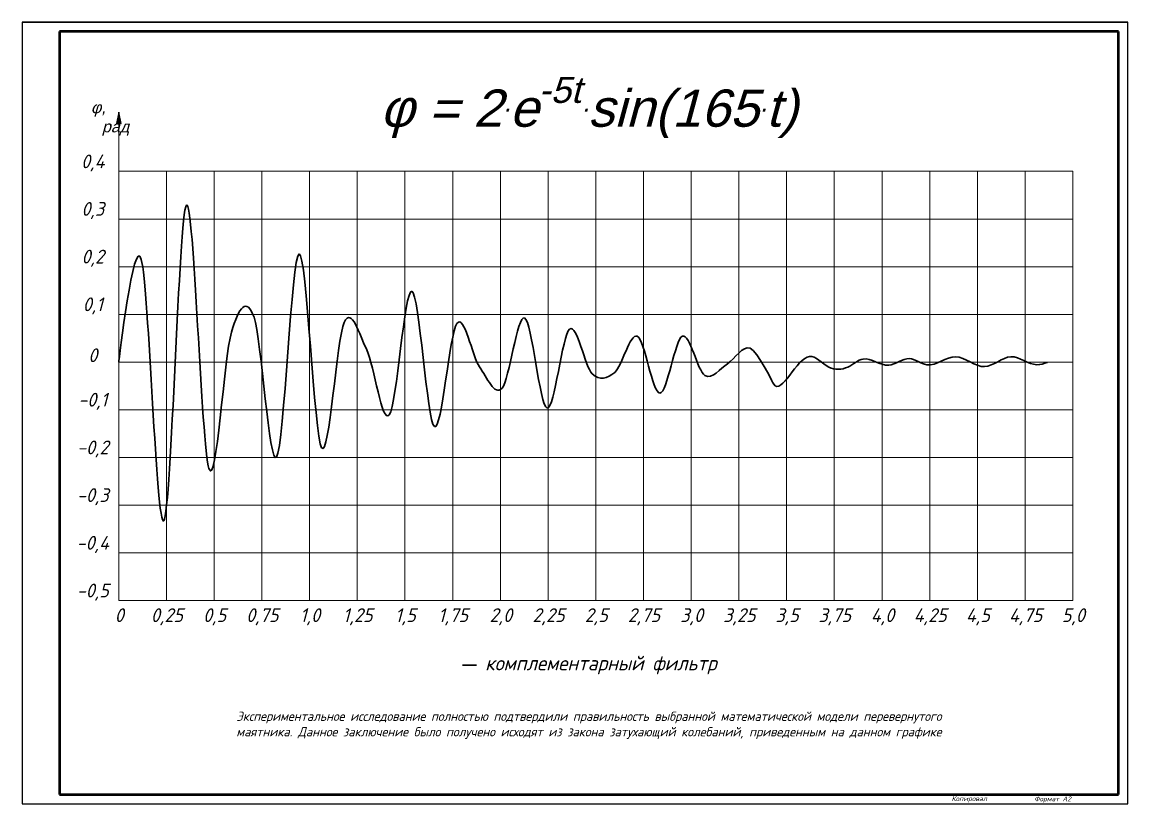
# Model space of a CAD drawing. Header units: inches. Extents: x -14 to 5184, y -66 to 1689.
# Drawn here: x 4590 to 5184, y -66 to 354 of the extents above; entities that cross this region are included whole.
import ezdxf

# ---------------------------------------------------------------- set-up
doc = ezdxf.new("R2010")
doc.units = ezdxf.units.IN
doc.header["$MEASUREMENT"] = 0
for name, color, linetype, lineweight in [('Видимые тонкие (ГОСТ)', 7, 'Continuous', 25), ('Видимый контур (ГОСТ)', 7, 'Continuous', 50), ('Текст', 7, 'Continuous', 15)]:
    doc.layers.add(name, color=color, linetype=linetype, lineweight=lineweight)
doc.styles.get("Standard").update_dxf_attribs({"font": 'gost_b.ttf', "oblique": 15})
doc.styles.add('Standart 3.0', font='gost_b.ttf', dxfattribs={"oblique": 15, "height": 3})

msp = doc.modelspace()

# ---------------------------------------------------------------- hatches: boundary and pattern name
at = {"layer": 'Видимые тонкие (ГОСТ)'}
h = msp.add_hatch(color=254, dxfattribs=at)
h.dxf.hatch_style = 1
h.paths.add_polyline_path([(4643.2044, 299.2514), (4641.9694, 299.2514), (4641.9694, 305.4264)])
h.paths.add_polyline_path([(4641.9694, 305.4264), (4641.9694, 299.2514), (4640.7344, 299.2514)])

# ---------------------------------------------------------------- linework, layer by layer
at = {"layer": 'Видимые тонкие (ГОСТ)', "transparency": 33554684}
for p, q in [((4590.0592, 353.7869), (5184.0592, 353.7869)), ((4590.0592, 353.7869), (5184.0592, 353.7869)), ((5184.0592, 353.7869), (4590.0592, 353.7869)), ((4590.0592, 353.7869), (4590.0592, -66.2131)), ((5184.0592, -66.2131), (5184.0592, 353.7869)), ((4590.0592, -66.2131), (5184.0592, -66.2131))]:
    msp.add_line(p, q, dxfattribs=at)
at = {"layer": 'Видимые тонкие (ГОСТ)', "color": 254}
for p, q in [((4641.9694, 305.4264), (4640.7344, 299.2514)), ((4643.2044, 299.2514), (4641.9694, 305.4264)), ((4640.7344, 299.2514), (4643.2044, 299.2514))]:
    msp.add_line(p, q, dxfattribs=at)
at = {"layer": 'Видимые тонкие (ГОСТ)', "color": 254, "lineweight": 18, "ltscale": 0.5}
for p, q in [((4641.9694, 273.6252), (4641.9694, 299.2514)), ((4641.9694, 288.0614), (4641.9694, 42.9889)), ((4641.9694, 247.9989), (4641.9694, 273.6252)), ((4641.9694, 119.8677), (4641.9694, 68.6152))]:
    msp.add_line(p, q, dxfattribs=at)
at = {"layer": 'Видимые тонкие (ГОСТ)', "color": 254, "lineweight": 18}
for points in [[(4641.9694, 42.9889), (4641.9694, 288.0614)], [(4641.9694, 273.6252), (5154.4944, 273.6252)], [(4667.5956, 42.9889), (4667.5956, 273.6252)], [(4693.2219, 42.9889), (4693.2219, 273.6252)], [(4718.8481, 42.9889), (4718.8481, 273.6252)], [(4744.4744, 42.9889), (4744.4744, 273.6252)], [(4770.1006, 42.9889), (4770.1006, 273.6252)], [(4795.7269, 42.9889), (4795.7269, 273.6252)], [(4821.3531, 42.9889), (4821.3531, 273.6252)], [(4821.3531, 42.9889), (4821.3531, 273.6252)], [(4846.9794, 42.9889), (4846.9794, 273.6252)], [(4846.9794, 42.9889), (4846.9794, 273.6252)], [(4872.6056, 42.9889), (4872.6056, 273.6252)], [(4872.6056, 42.9889), (4872.6056, 273.6252)], [(4898.2319, 42.9889), (4898.2319, 273.6252)], [(4923.8581, 42.9889), (4923.8581, 273.6252)], [(4949.4844, 42.9889), (4949.4844, 273.6252)], [(4975.1106, 42.9889), (4975.1106, 273.6252)], [(5000.7369, 42.9889), (5000.7369, 273.6252)], [(5026.3631, 42.9889), (5026.3631, 273.6252)], [(5051.9894, 42.9889), (5051.9894, 273.6252)], [(5077.6156, 42.9889), (5077.6156, 273.6252)], [(5103.2419, 42.9889), (5103.2419, 273.6252)], [(5128.8681, 42.9889), (5128.8681, 273.6252)], [(5154.4944, 42.9889), (5154.4944, 273.6252)], [(5154.4944, 42.9889), (5154.4944, 273.6252)], [(4641.9694, 247.9989), (5154.4944, 247.9989)], [(4693.2219, 42.9889), (4693.2219, 247.9989)], [(4718.8481, 42.9889), (4718.8481, 247.9989)], [(4744.4744, 42.9889), (4744.4744, 247.9989)], [(4770.1006, 42.9889), (4770.1006, 247.9989)], [(4795.7269, 42.9889), (4795.7269, 247.9989)], [(4898.2319, 42.9889), (4898.2319, 247.9989)], [(4923.8581, 42.9889), (4923.8581, 247.9989)], [(4949.4844, 42.9889), (4949.4844, 247.9989)], [(4975.1106, 42.9889), (4975.1106, 247.9989)], [(5000.7369, 42.9889), (5000.7369, 247.9989)], [(5026.3631, 42.9889), (5026.3631, 247.9989)], [(5051.9894, 42.9889), (5051.9894, 247.9989)], [(5077.6156, 42.9889), (5077.6156, 247.9989)], [(5103.2419, 42.9889), (5103.2419, 247.9989)], [(5128.8681, 42.9889), (5128.8681, 247.9989)], [(4641.9694, 222.3727), (5154.4944, 222.3727)], [(4641.9694, 222.3727), (5154.4944, 222.3727)], [(4641.9694, 222.3727), (5154.4944, 222.3727)], [(4641.9694, 196.7464), (5154.4944, 196.7464)], [(4641.9694, 171.1202), (5154.4944, 171.1202)], [(4641.9694, 145.4939), (5154.4944, 145.4939)], [(4641.9694, 119.8677), (5154.4944, 119.8677)], [(4641.9694, 119.8677), (5154.4944, 119.8677)], [(4641.9694, 94.2414), (5154.4944, 94.2414)], [(4641.9694, 68.6152), (5154.4944, 68.6152)], [(4641.9694, 68.6152), (5154.4944, 68.6152)], [(4641.9694, 42.9889), (5154.4944, 42.9889)], [(4641.9694, 42.9889), (5154.4944, 42.9889)], [(4641.9694, 42.9889), (5154.4944, 42.9889)]]:
    msp.add_lwpolyline(points, dxfattribs=at)
at = {"layer": 'Видимые тонкие (ГОСТ)', "color": 40, "lineweight": 30, "true_color": 0xf4b400}
for points in [[(4666.1918, 85.8764), (4670.2289, 90.7306), (4674.266, 250.7824), (4678.3031, 255.4549)], [(4678.3031, 255.4549), (4682.3401, 260.1273), (4686.3772, 125.2825), (4690.4143, 113.911)], [(4641.9694, 171.1202), (4641.9694, 171.1202), (4650.0435, 240.537), (4654.0806, 226.3297)], [(4654.0806, 226.3297), (4658.1177, 212.1224), (4662.1547, 81.0222), (4666.1918, 85.8764)], [(4726.748, 120.0742), (4730.7851, 125.745), (4734.8221, 228.4434), (4738.8592, 229.2725)], [(4738.8592, 229.2725), (4742.8963, 230.1017), (4746.9334, 131.186), (4750.9705, 125.0492)], [(4787.3042, 142.7845), (4791.3412, 148.0589), (4795.3783, 210.3411), (4799.4154, 209.2867)], [(4799.4154, 209.2867), (4803.4525, 208.2322), (4807.4895, 139.3471), (4811.5266, 136.458)], [(4702.5255, 187.226), (4706.5626, 200.7821), (4710.5997, 206.4395), (4714.6368, 195.2475)], [(4763.0817, 192.4515), (4767.1188, 201.2167), (4771.1558, 185.9182), (4775.1929, 177.6404)], [(4823.6379, 191.9525), (4827.6749, 197.3162), (4831.712, 174.4477), (4835.7491, 168.6403)], [(4847.8603, 157.1082), (4851.8974, 161.4812), (4855.9345, 196.6572), (4859.9716, 194.8787)], [(4714.6368, 195.2475), (4718.6738, 184.0555), (4722.7109, 114.4034), (4726.748, 120.0742)], [(4750.9705, 125.0492), (4755.0075, 118.9124), (4759.0446, 183.6864), (4763.0817, 192.4515)], [(4811.5266, 136.458), (4815.5637, 133.569), (4819.6008, 186.5887), (4823.6379, 191.9525)], [(4859.9716, 194.8787), (4864.0086, 193.1002), (4868.0457, 147.4361), (4872.0828, 146.437)], [(4884.194, 188.884), (4888.2311, 191.9498), (4892.2682, 168.7097), (4896.3053, 164.8318)], [(4690.4143, 113.911), (4694.4514, 102.5396), (4698.4884, 173.67), (4702.5255, 187.226)], [(4872.0828, 146.437), (4876.1199, 145.4379), (4880.1569, 185.8182), (4884.194, 188.884)], [(4908.4165, 165.6163), (4912.4536, 168.9783), (4916.4907, 186.8735), (4920.5277, 185.0037)], [(4920.5277, 185.0037), (4924.5648, 183.1339), (4928.6019, 154.3899), (4932.639, 154.3976)], [(4932.639, 154.3976), (4936.676, 154.4053), (4940.7131, 183.4606), (4944.7502, 185.05)], [(4944.7502, 185.05), (4948.7873, 186.6394), (4952.8243, 166.3947), (4956.8614, 163.9341)], [(4968.9727, 170.286), (4973.0097, 172.7241), (4977.0468, 180.2196), (4981.0839, 178.5625)], [(4981.0839, 178.5625), (4985.1209, 176.9055), (4993.1951, 160.3436), (4993.1951, 160.3436)], [(4775.1929, 177.6404), (4779.23, 169.3625), (4783.2671, 137.5102), (4787.3042, 142.7845)], [(4835.7491, 168.6403), (4839.7862, 162.8329), (4843.8232, 152.7351), (4847.8603, 157.1082)], [(4956.8614, 163.9341), (4960.8985, 161.4734), (4964.9356, 167.8479), (4968.9727, 170.286)], [(4896.3053, 164.8318), (4900.3423, 160.9539), (4904.3794, 162.2543), (4908.4165, 165.6163)]]:
    msp.add_open_spline(points, degree=3, dxfattribs=at)
at = {"layer": 'Видимые тонкие (ГОСТ)', "color": 40, "lineweight": 30, "ltscale": 0.5, "true_color": 0xf4b400}
msp.add_spline([(4993.1951, 160.3436), (4993.8318, 159.2211), (5013.1056, 174.2105), (5023.3605, 168.4702), (5033.6155, 168.4702), (5041.8194, 172.7754), (5055.5611, 169.4953), (5066.6364, 172.9804), (5076.071, 169.7003), (5091.5045, 174.0153), (5107.092, 168.6851), (5121.2438, 174.0153), (5135.1906, 169.7101), (5140.9333, 170.9402)], degree=3, dxfattribs=at)
at = {"layer": 'Видимый контур (ГОСТ)', "ltscale": 0.5}
msp.add_line((4610.0592, 348.7869), (4610.0592, -6.5465), dxfattribs=at)
at = {"layer": 'Видимый контур (ГОСТ)', "transparency": 33554684}
for p, q in [((4610.0592, 348.7869), (4610.0592, -61.2131)), ((5179.0592, 348.7869), (4610.0592, 348.7869)), ((5179.0592, -61.2131), (5179.0592, 348.7869)), ((4610.0592, -61.2131), (5179.0592, -61.2131))]:
    msp.add_line(p, q, dxfattribs=at)
at = {"layer": 'Видимый контур (ГОСТ)', "color": 40, "lineweight": 30, "true_color": 0xf4b400}
msp.add_lwpolyline([(4826.6541, 8.3718), (4834.0641, 8.3718)], dxfattribs=at)

# ---------------------------------------------------------------- texts
at = {"layer": 'Видимые тонкие (ГОСТ)', "ltscale": 0.5, "style": 'Standart 3.0'}
for s, width, heights, insert, char_height, attachment_point in [('\\A1;{\\fGOST type B|b0|i0|c204|p0;\\P\\fArial|b0|i0|c0|p0;\\H5.12821x;φ\\fArial|b0|i0|c204|p0; = 2\\fArial Unicode MS|b0|i0|c204|p0;\\H0.5x;∙\\fArial|b0|i0|c0|p0;\\H2x;e\\H0.7x;\\S-5t^ ;\\fArial Unicode MS|b0|i0|c204|p0;\\H0.71429x;∙\\fArial|b0|i0|c0|p0;\\H2x;sin(165\\fArial Unicode MS|b0|i0|c204|p0;\\H0.5x;∙\\fArial|b0|i0|c0|p0;\\H2x;t)}', 368.800512, [49.1245], (4894.5592, 311.206), 3.9, 5), ('{\\fGOST type B|b0|i0|c204|p0;Экспериментальное исследование полностью подтвердили правильность выбранной математической модели перевернутого маятника. Данное заключение было получено исходят из закона затухающий колебаний, приведенным на данном графике}', 406.817637, [24.1389], (4894.5592, -16.6226), 5, 2)]:
    msp.add_mtext_dynamic_manual_height_columns(s, width=width, gutter_width=15, heights=heights, dxfattribs=dict(at, insert=insert, char_height=char_height, attachment_point=attachment_point))
at = {"layer": 'Видимый контур (ГОСТ)', "lineweight": 30, "style": 'Standart 3.0'}
for s, insert, char_height, width, attachment_point in [('\\pxi-3,l4,qc,t4;{\\fArial|b0|i0|c0|p0;φ,^I\\fArial|b0|i0|c204|p0;рад}', (4641.8381, 292.7003), 6.175, 27.888243, 9), ('\\pxqc;0{\\fGOST type B|b0|i0|c204|p0;,}4', (4641.9694, 273.537), 7.41, 27.888243, 9), ('\\pxqc;{\\fGOST type B|b0|i0|c204|p0;0,3}', (4641.9694, 247.9989), 7.41, 27.888243, 9), ('\\pxqc;{\\fGOST type B|b0|i0|c204|p0;0,2}', (4641.9694, 222.3727), 7.41, 27.888243, 9), ('\\pxqc;{\\fGOST type B|b0|i0|c204|p0;0,1}', (4641.9694, 196.7464), 7.41, 27.888243, 9), ('\\pxqc;{\\fGOST type B|b0|i0|c204|p0;0}', (4641.9694, 171.1202), 7.41, 27.888243, 9), ('\\pxqc;-0,1', (4641.9694, 145.4939), 7.41, 27.888243, 9), ('\\pxqc;-0,2', (4641.9694, 119.8677), 7.41, 27.888243, 9), ('\\pxqc;-0,3', (4641.9694, 94.2414), 7.41, 27.888243, 9), ('\\pxqc;-0,4', (4641.9694, 68.6152), 7.41, 27.888243, 9), ('\\pxqc;-0,5', (4641.9694, 42.9889), 7.41, 27.888243, 9), ('\\pxqc;{\\fGOST type B|b0|i0|c204|p0;0}', (4642.2219, 38.8727), 7.41, 27.999449, 2), ('\\pxqc;{\\fGOST type B|b0|i0|c204|p0;0,25}', (4667.8481, 38.8727), 7.41, 27.999449, 2), ('\\pxqc;{\\fGOST type B|b0|i0|c204|p0;0,5}', (4693.4744, 38.8727), 7.41, 27.999449, 2), ('\\pxqc;{\\fGOST type B|b0|i0|c204|p0;0,75}', (4719.1006, 38.8727), 7.41, 27.999449, 2), ('\\pxqc;{\\fGOST type B|b0|i0|c204|p0;1,0}', (4744.7269, 38.8727), 7.41, 27.999449, 2), ('\\pxqc;{\\fGOST type B|b0|i0|c204|p0;1,25}', (4770.3531, 38.8727), 7.41, 27.999449, 2), ('\\pxqc;{\\fGOST type B|b0|i0|c204|p0;1,5}', (4795.9794, 38.8727), 7.41, 27.999449, 2), ('\\pxqc;{\\fGOST type B|b0|i0|c204|p0;1,75}', (4821.6056, 38.8727), 7.41, 27.999449, 2), ('\\pxqc;{\\fGOST type B|b0|i0|c204|p0;2,0}', (4847.2319, 38.8727), 7.41, 27.999449, 2), ('\\pxqc;{\\fGOST type B|b0|i0|c204|p0;2,25}', (4872.8581, 38.8727), 7.41, 27.999449, 2), ('\\pxqc;{\\fGOST type B|b0|i0|c204|p0;2,5}', (4898.4844, 38.8727), 7.41, 27.999449, 2), ('\\pxqc;{\\fGOST type B|b0|i0|c204|p0;2,75}', (4924.1106, 38.8727), 7.41, 27.999449, 2), ('\\pxqc;{\\fGOST type B|b0|i0|c204|p0;3,0}', (4949.7369, 38.8727), 7.41, 27.999449, 2), ('\\pxqc;{\\fGOST type B|b0|i0|c204|p0;3,25}', (4975.3631, 38.8727), 7.41, 27.999449, 2), ('\\pxqc;{\\fGOST type B|b0|i0|c204|p0;3,5}', (5000.9894, 38.8727), 7.41, 27.999449, 2), ('\\pxqc;{\\fGOST type B|b0|i0|c204|p0;3,75}', (5026.6156, 38.8727), 7.41, 27.999449, 2), ('\\pxqc;{\\fGOST type B|b0|i0|c204|p0;4,0}', (5052.2419, 38.8727), 7.41, 27.999449, 2), ('\\pxqc;{\\fGOST type B|b0|i0|c204|p0;4,25}', (5077.8681, 38.8727), 7.41, 27.999449, 2), ('\\pxqc;{\\fGOST type B|b0|i0|c204|p0;4,5}', (5103.4944, 38.8727), 7.41, 27.999449, 2), ('\\pxqc;{\\fGOST type B|b0|i0|c204|p0;4,75}', (5129.1206, 38.8727), 7.41, 27.999449, 2), ('\\pxqc;{\\fGOST type B|b0|i0|c204|p0;5,0}', (5154.7469, 38.8727), 7.41, 27.999449, 2)]:
    msp.add_mtext(s, dxfattribs=dict(at, insert=insert, char_height=char_height, width=width, attachment_point=attachment_point))
at = {"layer": 'Видимый контур (ГОСТ)', "lineweight": 30, "insert": (4834.0641, 8.3718), "char_height": 7.8, "attachment_point": 4, "style": 'Standart 3.0'}
msp.add_mtext('{\\fGOST type B|b0|i0|c204|p0; комплементарный фильтр}', dxfattribs=at)
at = {"layer": 'Текст', "color": 0, "transparency": 33554684, "char_height": 2.6, "attachment_point": 1}
for s, width, insert in [('{\\fGOST type B|b0|i0|c204|p0;Копировал}', 17, (5089.3304, -62.0878)), ('{\\fGOST type B|b0|i0|c204|p0;Формат А2}', 20, (5133.78, -62.22))]:
    msp.add_mtext_dynamic_manual_height_columns(s, width=width, gutter_width=17.5, heights=[0], dxfattribs=dict(at, insert=insert))

doc.saveas('drawing.dxf')
